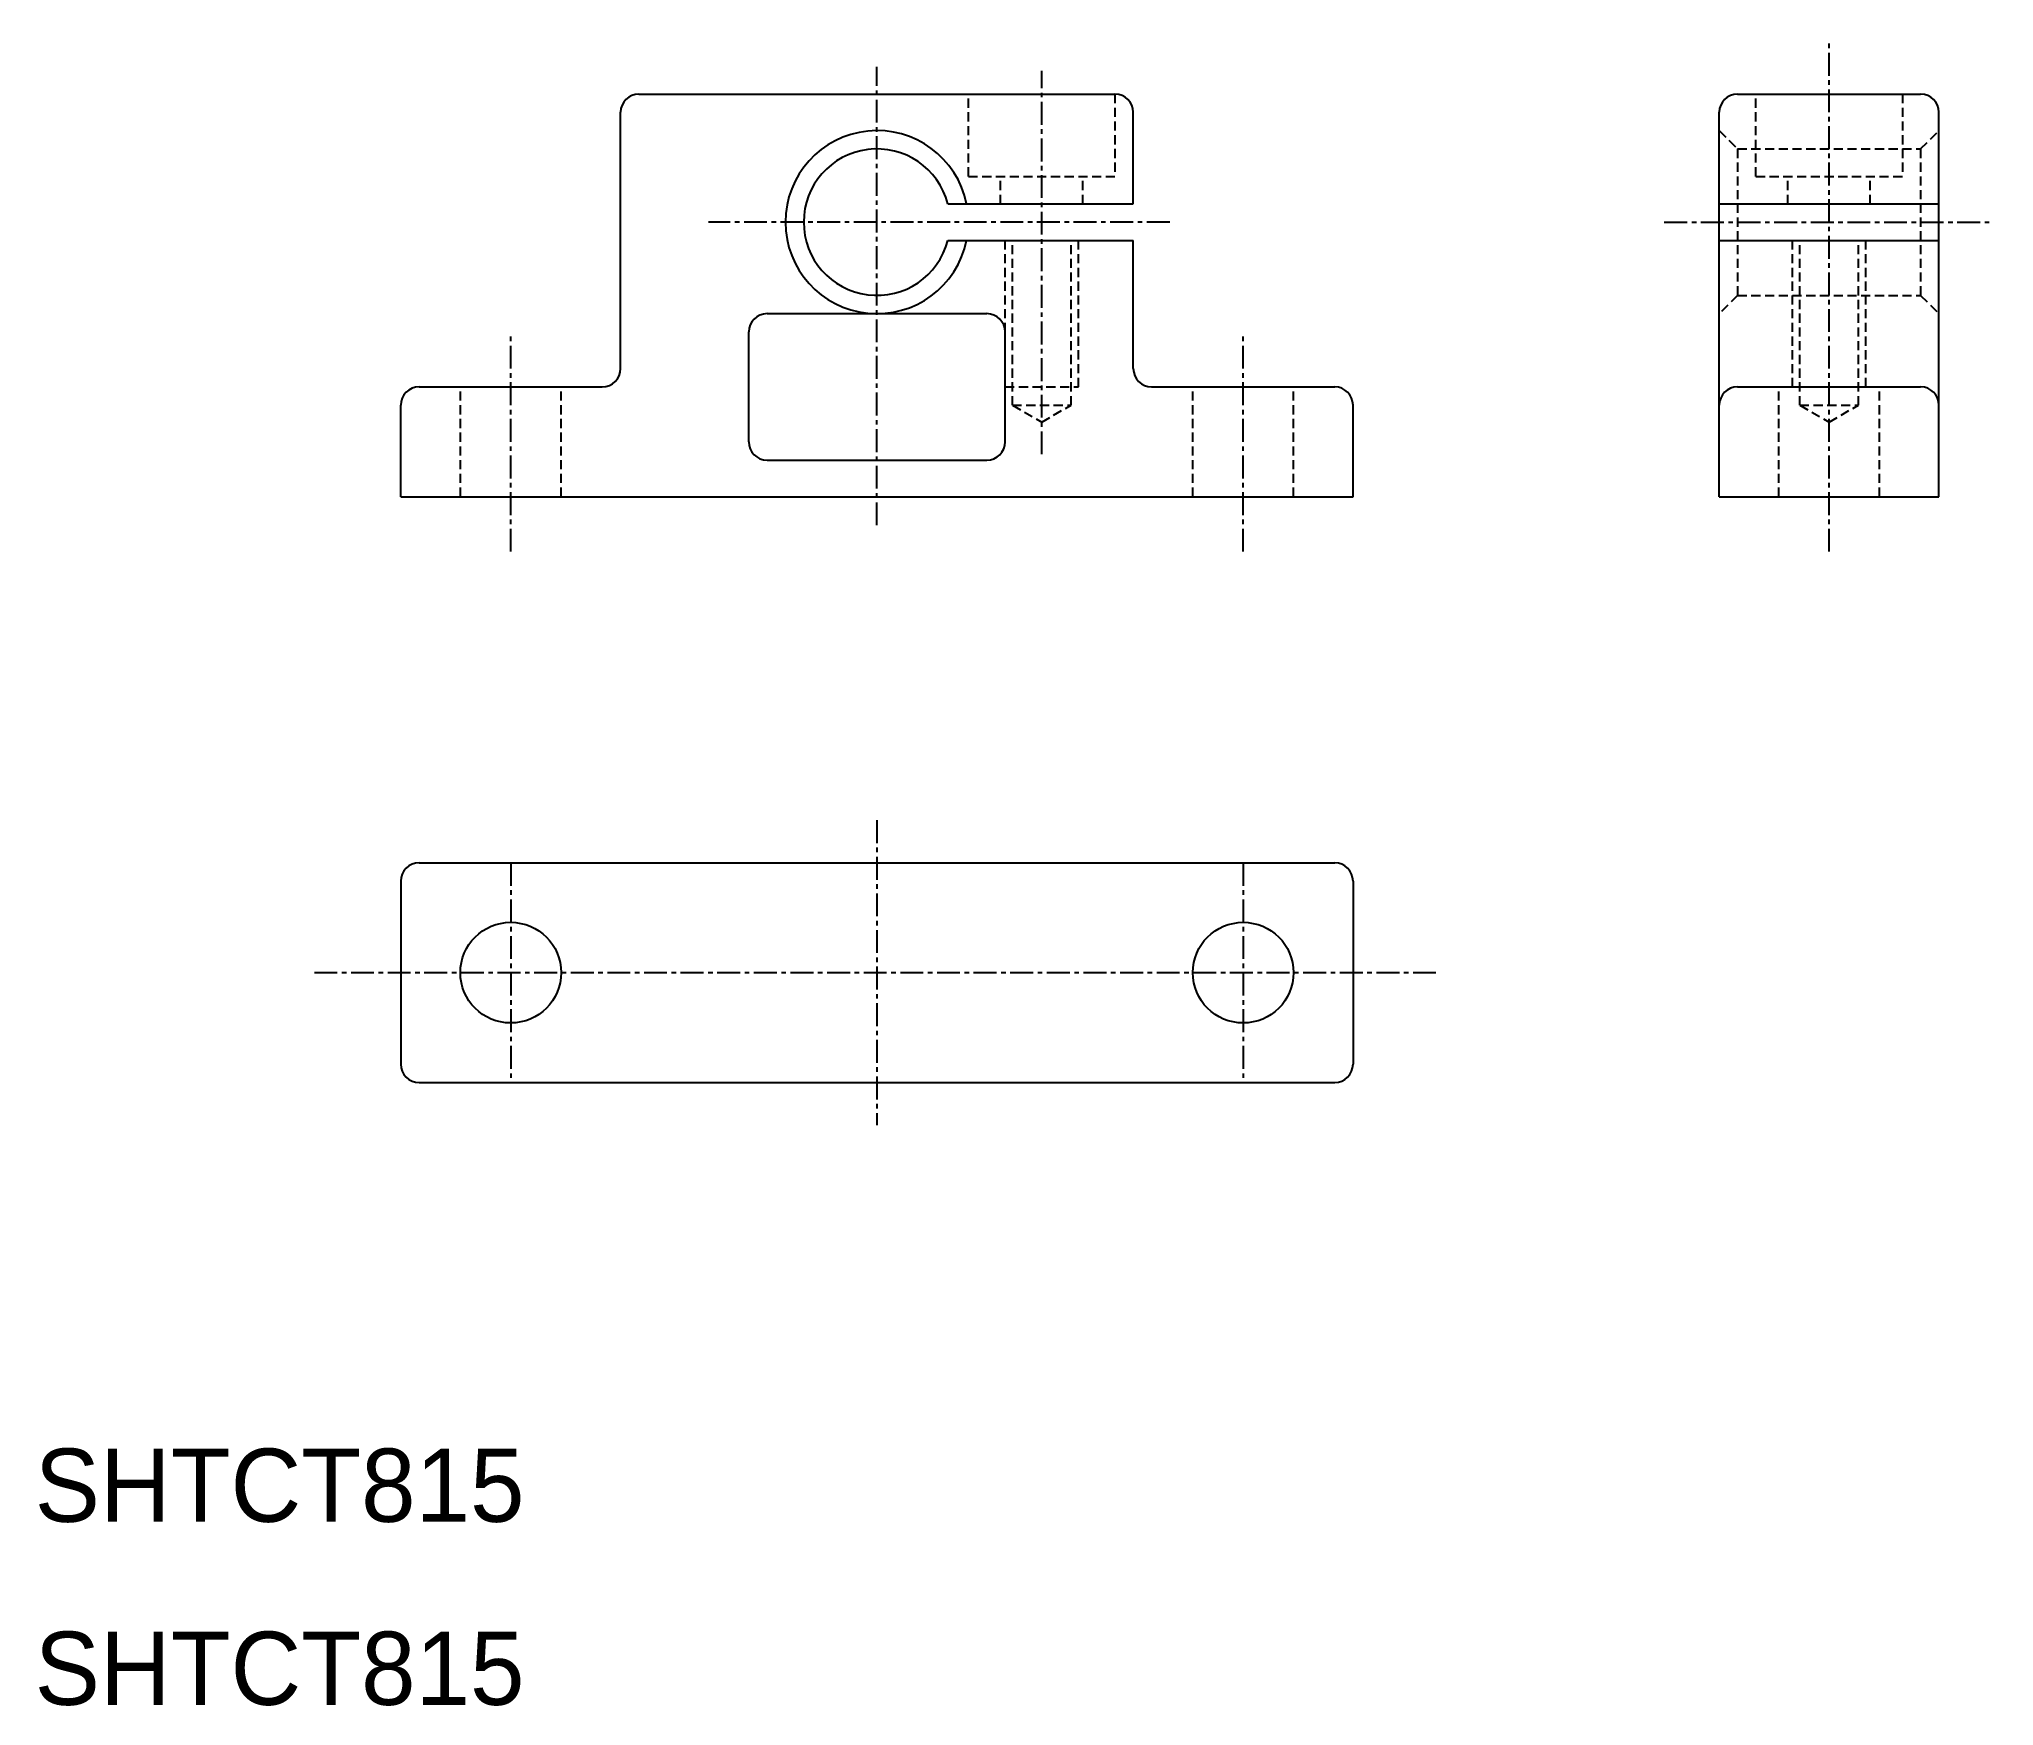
# Model space of a CAD drawing. Extents: x 10 to 117, y 10 to 101.
import ezdxf

# ---------------------------------------------------------------- set-up
doc = ezdxf.new("R2010")
doc.units = 0
doc.linetypes.add('CENTER', pattern=[2, 1.25, -0.25, 0.25, -0.25])
doc.linetypes.add('DASHED', pattern=[0.75, 0.5, -0.25])
doc.layers.get('0').update_dxf_attribs({"linetype": 'CONTINUOUS'})
doc.layers.add('CENTER', color=1, linetype='CENTER')

msp = doc.modelspace()

# ---------------------------------------------------------------- linework, layer by layer
at = {"color": 7, "linetype": 'CONTINUOUS'}
for p, q in [((43, 98), (69, 98)), ((103, 98), (113, 98)), ((42, 83), (42, 97)), ((70, 92), (70, 97)), ((102, 76), (102, 97)), ((114, 76), (114, 97)), ((59.87, 92), (70, 92)), ((102, 92), (114, 92)), ((59.87, 90), (70, 90)), ((70, 83), (70, 90)), ((102, 90), (114, 90)), ((50, 86), (62, 86)), ((49, 79), (49, 85)), ((63, 79), (63, 85)), ((31, 82), (41, 82)), ((71, 82), (81, 82)), ((103, 82), (113, 82)), ((30, 76), (30, 81)), ((82, 76), (82, 81)), ((50, 78), (62, 78)), ((30, 76), (82, 76)), ((102, 76), (114, 76)), ((31, 56), (81, 56)), ((30, 55), (30, 45)), ((82, 55), (82, 45)), ((31, 44), (81, 44))]:
    msp.add_line(p, q, dxfattribs=at)
at = {"color": 3, "linetype": 'DASHED'}
for p, q in [((61, 93.5), (61, 98)), ((69, 98), (69, 93.5)), ((104, 93.5), (104, 98)), ((112, 98), (112, 93.5)), ((102, 96), (103, 95)), ((113, 95), (114, 96)), ((103, 95), (113, 95)), ((103, 95), (103, 87)), ((113, 95), (113, 87)), ((61, 93.5), (69, 93.5)), ((62.75, 92), (62.75, 93.5)), ((67.25, 92), (67.25, 93.5)), ((104, 93.5), (112, 93.5)), ((105.75, 92), (105.75, 93.5)), ((110.25, 92), (110.25, 93.5)), ((63, 82), (63, 90)), ((63.4, 81), (63.4, 90)), ((66.6, 81), (66.6, 90)), ((67, 82), (67, 90)), ((106, 82), (106, 90)), ((106.4, 81), (106.4, 90)), ((109.6, 81), (109.6, 90)), ((110, 82), (110, 90)), ((103, 87), (102, 86)), ((103, 87), (113, 87)), ((113, 87), (114, 86)), ((33.25, 76), (33.25, 82)), ((38.75, 76), (38.75, 82)), ((63, 82), (67, 82)), ((73.25, 76), (73.25, 82)), ((78.75, 76), (78.75, 82)), ((105.25, 76), (105.25, 82)), ((110.75, 76), (110.75, 82)), ((63.4, 81), (65, 80.08)), ((63.4, 81), (66.6, 81)), ((65, 80.08), (66.6, 81)), ((106.4, 81), (108, 80.08)), ((106.4, 81), (109.6, 81)), ((108, 80.08), (109.6, 81))]:
    msp.add_line(p, q, dxfattribs=at)
at = {"color": 7, "linetype": 'DASHED'}
msp.add_line((106, 82), (110, 82), dxfattribs=at)
msp.add_line((106, 82), (110, 82), dxfattribs=at)
at = {"color": 7, "linetype": 'CONTINUOUS'}
for centre in [(36, 50), (76, 50)]:
    msp.add_circle(centre, 2.75, dxfattribs=at)
for centre, radius, start, end in [((43, 97), 1, 90, 180), ((69, 97), 1, 0, 90), ((103, 97), 1, 90, 180), ((113, 97), 1, 0, 90), ((56, 91), 5, 11.537, 348.463), ((56, 91), 4, 14.4775, 345.5225), ((50, 85), 1, 90, 180), ((62, 85), 1, 0, 90), ((41, 83), 1, 270, 0), ((71, 83), 1, 180, 270), ((31, 81), 1, 90, 180), ((81, 81), 1, 0, 90), ((103, 81), 1, 90, 180), ((113, 81), 1, 0, 90), ((50, 79), 1, 180, 270), ((50, 79), 1, 180, 270), ((62, 79), 1, 270, 0), ((62, 79), 1, 270, 0), ((31, 55), 1, 90, 180), ((81, 55), 1, 0, 90), ((31, 45), 1, 180, 270), ((81, 45), 1, 270, 0)]:
    msp.add_arc(centre, radius, start, end, dxfattribs=at)
at = {"layer": 'CENTER', "color": 1, "linetype": 'CENTER'}
for p, q in [((108, 73), (108, 101)), ((56, 74.44), (56, 99.49)), ((65, 78.32), (65, 99.26)), ((71.99, 91), (46.8, 91)), ((99, 91), (117, 91)), ((36, 73), (36, 85)), ((76, 73), (76, 85)), ((56, 58.33), (56, 41.67)), ((36, 56), (36, 44)), ((76, 56), (76, 44)), ((25.28, 50), (86.72, 50))]:
    msp.add_line(p, q, dxfattribs=at)

# ---------------------------------------------------------------- texts
at = {"color": 7, "linetype": 'CONTINUOUS'}
for p in [(10, 20), (10, 10)]:
    msp.add_text('SHTCT815', height=4, dxfattribs=at).set_placement(p)

doc.saveas('drawing.dxf')
